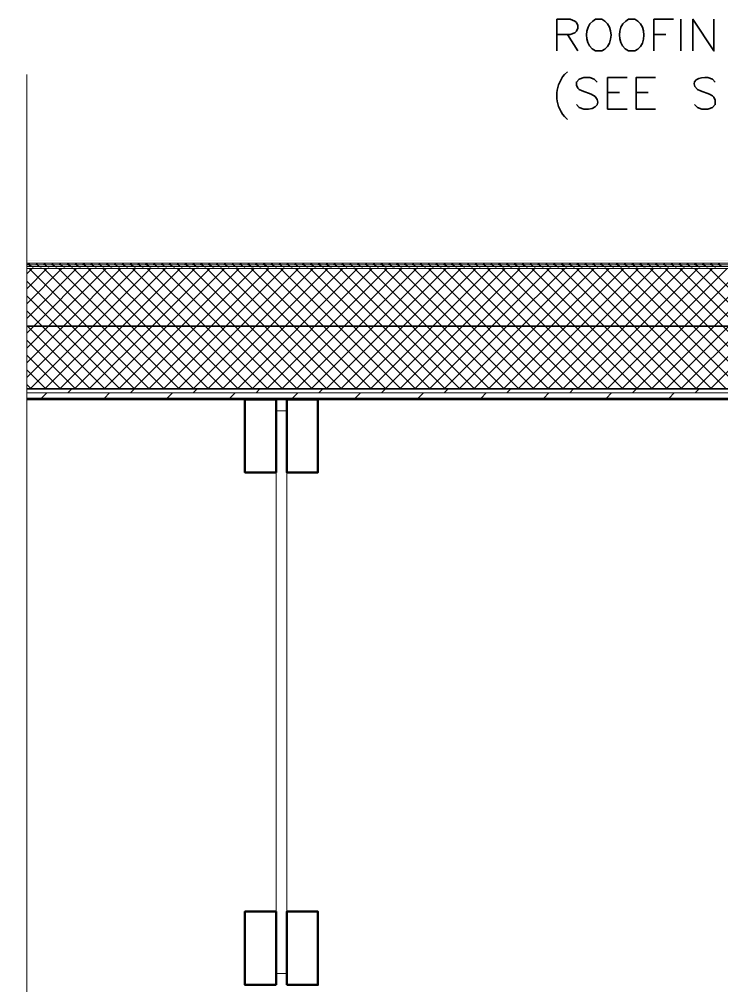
# Model space of a CAD drawing. Header units: inches. Extents: x 5 to 516, y -193 to 129.
# Drawn here: x 100.1 to 102.899, y -178.815 to -174.965 of the extents above; entities that cross this region are included whole.
import ezdxf

# ---------------------------------------------------------------- set-up
doc = ezdxf.new("R2010")
doc.units = ezdxf.units.IN
doc.header["$MEASUREMENT"] = 0
doc.layers.add('PDF8_Geometry', color=7, linetype='Continuous')
doc.layers.add('PDF8_Solid Fills', color=7, linetype='Continuous')

msp = doc.modelspace()

# ---------------------------------------------------------------- hatches: boundary and pattern name
at = {"layer": 'PDF8_Solid Fills', "transparency": 33554559}
msp.add_hatch(color=256, dxfattribs=at).paths.add_polyline_path([(105.7244061, -175.9280046), (105.7244061, -175.9257824), (100.1299611, -175.9257825), (100.1299611, -175.9280046)])

# ---------------------------------------------------------------- linework, layer by layer
at = {"layer": 'PDF8_Geometry', "lineweight": 35}
for points in [[(102.242184, -175.090227), (102.242184, -174.9646714), (102.2955173, -174.9646714), (102.3132951, -174.9713381), (102.3199618, -174.9768936), (102.3255173, -174.9891158), (102.3255173, -175.000227), (102.3199618, -175.0124492), (102.3132951, -175.0180047), (102.2955173, -175.0246714), (102.242184, -175.0246714)], [(102.4332945, -174.9713375), (102.4210723, -174.9646709), (102.3966278, -174.9646709), (102.3855167, -174.9713375), (102.3732945, -174.9824486)], [(102.5644059, -174.9713375), (102.5521837, -174.9646709), (102.5277392, -174.9646709), (102.5166281, -174.9713375), (102.5044059, -174.9824486)], [(102.6288508, -175.090227), (102.6288508, -174.9646714), (102.7066286, -174.9646714)], [(102.7366287, -174.9646709), (102.7366287, -175.0902264)], [(102.7844057, -175.090227), (102.7844057, -174.9646714), (102.867739, -175.090227), (102.867739, -174.9646714)], [(102.2844056, -175.0246707), (102.3255167, -175.0902262)], [(102.6288508, -175.0246707), (102.6766286, -175.0246707)], [(102.3966278, -175.0902264), (102.4210723, -175.0902264), (102.4332945, -175.0835597)], [(102.5277392, -175.0902264), (102.5521837, -175.0902264), (102.5644059, -175.0835597)], [(102.2844056, -175.1735603), (102.2721834, -175.1846714)], [(102.4032953, -175.2146709), (102.3910731, -175.2035598), (102.3732953, -175.1968931), (102.349962, -175.1968931), (102.3310731, -175.2035598), (102.319962, -175.2146709), (102.319962, -175.2268931), (102.3255176, -175.2391153), (102.3310731, -175.2446709), (102.3432953, -175.2502264), (102.3788509, -175.2624487)], [(102.5221837, -175.3224488), (102.4444059, -175.3224488), (102.4444059, -175.1968932), (102.5221837, -175.1968932)], [(102.6355169, -175.3224488), (102.5577392, -175.3224488), (102.5577392, -175.1968932), (102.6355169, -175.1968932)], [(102.8732955, -175.2146709), (102.8621844, -175.2035598), (102.8432955, -175.1968931)], [(102.4444059, -175.2568936), (102.4921837, -175.2568936)], [(102.5577392, -175.2568936), (102.6055169, -175.2568936)], [(102.8021843, -175.2446709), (102.8144066, -175.2502264), (102.8499621, -175.2624487), (102.8621844, -175.2691153), (102.8677399, -175.2746709), (102.8732955, -175.2868931), (102.8732955, -175.3046709), (102.8621844, -175.315782), (102.8432955, -175.3224487), (102.8199621, -175.3224487), (102.8021843, -175.315782), (102.7899621, -175.3046709)], [(102.349962, -175.3224487), (102.3310731, -175.315782), (102.319962, -175.3046709)], [(102.2721834, -175.3524492), (102.2844056, -175.3635603)], [(105.7244061, -176.1868932), (100.1299611, -176.1868932)], [(105.7244061, -176.4791154), (105.7244061, -176.4368932), (100.1299611, -176.4368932)], [(100.1299616, -176.479116), (105.7244066, -176.479116)]]:
    msp.add_lwpolyline(points, dxfattribs=at)
at = {"layer": 'PDF8_Geometry', "lineweight": 15}
for points in [[(100.1299616, -190.4146721), (100.1299616, -182.3724493), (100.2244061, -182.3435605), (100.0399616, -182.3113384), (100.1299616, -182.2780047), (100.1299616, -175.1846712)], [(100.1299616, -175.9580045), (105.7244066, -175.9580045), (105.7244066, -175.9368934), (100.1299616, -175.9368934)], [(100.1299616, -175.9424485), (105.7244066, -175.9424485)], [(100.1299616, -175.9502259), (105.7244066, -175.9502259)], [(100.1299616, -176.3924483), (100.3344061, -176.1868927), (100.563295, -175.9580038)], [(100.1299616, -176.3335595), (100.2755172, -176.1868929), (100.5044061, -175.9580039)], [(100.1299616, -176.2746708), (100.2166283, -176.186893), (100.4455172, -175.9580041)], [(100.1299616, -176.215782), (100.1577394, -176.1868931), (100.3866283, -175.9580042)], [(100.1299616, -176.1568933), (100.3277394, -175.9580044)], [(100.1299616, -176.0980045), (100.2688505, -175.9580045)], [(100.1299616, -176.0380047), (100.2099616, -175.9580047)], [(100.1299616, -175.9791159), (100.1510728, -175.9580048)], [(100.1421834, -175.9468939), (100.1344056, -175.9391161)], [(100.1444055, -175.9468939), (100.1366277, -175.9391161)], [(100.1466276, -175.9468939), (100.1388499, -175.9391161)], [(100.6177388, -176.4368932), (100.1388499, -175.9580042)], [(100.1432944, -176.4368932), (100.6221834, -175.9580042)], [(100.1544062, -175.9580045), (100.1510729, -175.9546712)], [(100.1566284, -175.9580045), (100.1521839, -175.9546712)], [(100.1577394, -175.9580045), (100.1544061, -175.9546712)], [(100.1744054, -175.9468939), (100.1666276, -175.9391161)], [(100.1755165, -175.9468939), (100.1677387, -175.9391161)], [(100.1777386, -175.9468939), (100.1699608, -175.9391161)], [(100.1855172, -175.9580045), (100.1821839, -175.9546712)], [(100.1877393, -175.9580045), (100.1832949, -175.9546712)], [(100.1888504, -175.9580045), (100.1855171, -175.9546712)], [(100.2055164, -175.9468939), (100.1977386, -175.9391161)], [(100.6766287, -176.4368932), (100.1977398, -175.9580042)], [(100.2066286, -175.9468939), (100.1988508, -175.9391161)], [(100.2088507, -175.9468939), (100.2010729, -175.9391161)], [(100.2021832, -176.4368932), (100.4521832, -176.1868932), (100.6821832, -175.9580042)], [(100.2166282, -175.9580045), (100.2132948, -175.9546712)], [(100.2188503, -175.9580045), (100.215517, -175.9546712)], [(100.2210724, -175.9580045), (100.216628, -175.9546712)], [(100.2366285, -175.9468939), (100.2288507, -175.9391161)], [(100.2388506, -175.9468939), (100.2310728, -175.9391161)], [(100.2399617, -175.9468939), (100.2321839, -175.9391161)], [(100.2477392, -175.9580045), (100.2444058, -175.9546712)], [(100.2499613, -175.9580045), (100.246628, -175.9546712)], [(100.2521834, -175.9580045), (100.247739, -175.9546712)], [(100.7366285, -176.4368932), (100.4855174, -176.1868932), (100.2566285, -175.9580042)], [(100.2677395, -175.9468939), (100.2599617, -175.9391161)], [(100.2610719, -176.4368932), (100.511072, -176.1868932), (100.741072, -175.9580042)], [(100.2699616, -175.9468939), (100.2621838, -175.9391161)], [(100.2721837, -175.9468939), (100.2632948, -175.9391161)], [(100.2788501, -175.9580045), (100.2755168, -175.9546712)], [(100.2810723, -175.9580045), (100.2777389, -175.9546712)], [(100.2832944, -175.9580045), (100.2799611, -175.9546712)], [(100.2988505, -175.9468939), (100.2910727, -175.9391161)], [(100.3010726, -175.9468939), (100.2932948, -175.9391161)], [(100.3032947, -175.9468939), (100.2955169, -175.9391161)], [(100.3099611, -175.9580045), (100.3066278, -175.9546712)], [(100.3121832, -175.9580045), (100.3088499, -175.9546712)], [(100.3144054, -175.9580045), (100.311072, -175.9546712)], [(100.7955173, -176.4368932), (100.5455173, -176.1868932), (100.3155173, -175.9580042)], [(100.3199618, -176.4368932), (100.5699619, -176.1868932), (100.7999619, -175.9580042)], [(100.3299614, -175.9468939), (100.3221837, -175.9391161)], [(100.3321836, -175.9468939), (100.3244058, -175.9391161)], [(100.3344057, -175.9468939), (100.3266279, -175.9391161)], [(100.3421832, -175.9580045), (100.3377387, -175.9546712)], [(100.3432954, -175.9580045), (100.339962, -175.9546712)], [(100.3455175, -175.9580045), (100.3421842, -175.9546712)], [(100.3610724, -175.9468939), (100.3532946, -175.9391161)], [(100.3632945, -175.9468939), (100.3555168, -175.9391161)], [(100.3655167, -175.9468939), (100.3577389, -175.9391161)], [(100.3732953, -175.9580045), (100.3688508, -175.9546712)], [(100.3744052, -175.9580045), (100.3710719, -175.9546712)], [(100.3766285, -175.9580045), (100.3732951, -175.9546712)], [(100.8544061, -176.4368932), (100.604406, -176.1868932), (100.374406, -175.9580042)], [(100.3788506, -176.4368932), (100.6288506, -176.1868932), (100.8588506, -175.9580042)], [(100.3932945, -175.9468939), (100.3844056, -175.9391161)], [(100.3944055, -175.9468939), (100.3866277, -175.9391161)], [(100.3966276, -175.9468939), (100.3888499, -175.9391161)], [(100.4044062, -175.9580045), (100.4010729, -175.9546712)], [(100.4066284, -175.9580045), (100.4021839, -175.9546712)], [(100.4077394, -175.9580045), (100.4044061, -175.9546712)], [(100.4244054, -175.9468939), (100.4166277, -175.9391161)], [(100.4255165, -175.9468939), (100.4177387, -175.9391161)], [(100.4277386, -175.9468939), (100.4199608, -175.9391161)], [(100.4355172, -175.9580045), (100.4321839, -175.9546712)], [(100.9132948, -176.4368932), (100.6632948, -176.1868932), (100.4332948, -175.9580042)], [(100.4377394, -175.9580045), (100.4332949, -175.9546712)], [(100.4388504, -175.9580045), (100.4355171, -175.9546712)], [(100.4377394, -176.4368932), (100.6877394, -176.1868932), (100.9177394, -175.9580042)], [(100.4555164, -175.9468939), (100.4477386, -175.9391161)], [(100.4577385, -175.9468939), (100.4488497, -175.9391161)], [(100.4588507, -175.9468939), (100.451073, -175.9391161)], [(100.4666282, -175.9580045), (100.4632949, -175.9546712)], [(100.4688503, -175.9580045), (100.465517, -175.9546712)], [(100.4710725, -175.9580045), (100.466628, -175.9546712)], [(100.4866285, -175.9468939), (100.4788507, -175.9391161)], [(100.4888506, -175.9468939), (100.4810729, -175.9391161)], [(100.4899617, -175.9468939), (100.4821839, -175.9391161)], [(100.9721836, -176.4368932), (100.7221835, -176.1868932), (100.4921835, -175.9580042)], [(100.4977392, -175.9580045), (100.4944058, -175.9546712)], [(100.4999613, -175.9580045), (100.496628, -175.9546712)], [(100.4966281, -176.4368932), (100.7466281, -176.1868932), (100.9766281, -175.9580042)], [(100.5021834, -175.9580045), (100.497739, -175.9546712)], [(100.5177395, -175.9468939), (100.5099617, -175.9391161)], [(100.5199616, -175.9468939), (100.5121838, -175.9391161)], [(100.5221838, -175.9468939), (100.5132949, -175.9391161)], [(100.5288502, -175.9580045), (100.5255168, -175.9546712)], [(100.5310723, -175.9580045), (100.527739, -175.9546712)], [(100.5332944, -175.9580045), (100.5299611, -175.9546712)], [(100.5488505, -175.9468939), (100.5410727, -175.9391161)], [(100.5510726, -175.9468939), (100.5432948, -175.9391161)], [(100.5532947, -175.9468939), (100.545517, -175.9391161)], [(101.0310723, -176.4368932), (100.7810723, -176.1868932), (100.5510723, -175.9580042)], [(100.5599611, -175.9580045), (100.5566278, -175.9546712)], [(100.5566279, -176.4368932), (101.0355169, -175.9580042)], [(100.5621833, -175.9580045), (100.5588499, -175.9546712)], [(100.5644054, -175.9580045), (100.5610721, -175.9546712)], [(100.5799615, -175.9468939), (100.5721837, -175.9391161)], [(100.5821836, -175.9468939), (100.5744058, -175.9391161)], [(100.5844057, -175.9468939), (100.5766279, -175.9391161)], [(100.5921832, -175.9580045), (100.5877387, -175.9546712)], [(100.5932954, -175.9580045), (100.589962, -175.9546712)], [(100.5955175, -175.9580045), (100.5921842, -175.9546712)], [(100.6110724, -175.9468939), (100.6032946, -175.9391161)], [(100.6132946, -175.9468939), (100.6055168, -175.9391161)], [(100.6155167, -175.9468939), (100.6077389, -175.9391161)], [(101.0899611, -176.4368932), (100.8399611, -176.1868932), (100.609961, -175.9580042)], [(100.6155167, -176.4368932), (101.0944056, -175.9580042)], [(100.6232953, -175.9580045), (100.6188508, -175.9546712)], [(100.6244052, -175.9580045), (100.6210719, -175.9546712)], [(100.6266285, -175.9580045), (100.6232951, -175.9546712)], [(100.6432945, -175.9468939), (100.6344056, -175.9391161)], [(100.6444055, -175.9468939), (100.6366278, -175.9391161)], [(100.6466277, -175.9468939), (100.6388499, -175.9391161)], [(100.6544063, -175.9580045), (100.6510729, -175.9546712)], [(100.6566284, -175.9580045), (100.6521839, -175.9546712)], [(100.6577395, -175.9580045), (100.6544061, -175.9546712)], [(100.6744054, -175.9468939), (100.6666277, -175.9391161)], [(100.6755165, -175.9468939), (100.6677387, -175.9391161)], [(100.6777386, -175.9468939), (100.6699609, -175.9391161)], [(101.148851, -176.4368932), (100.669962, -175.9580042)], [(100.6744054, -176.4368932), (101.1532944, -175.9580042)], [(100.6855172, -175.9580045), (100.6821839, -175.9546712)], [(100.6877394, -175.9580045), (100.6832949, -175.9546712)], [(100.6899615, -175.9580045), (100.6855171, -175.9546712)], [(100.7055164, -175.9468939), (100.6977386, -175.9391161)], [(100.7077386, -175.9468939), (100.6988497, -175.9391161)], [(100.7088508, -175.9468939), (100.701073, -175.9391161)], [(100.7166282, -175.9580045), (100.7132949, -175.9546712)], [(100.7188504, -175.9580045), (100.715517, -175.9546712)], [(100.7210725, -175.9580045), (100.716628, -175.9546712)], [(101.2077386, -176.4368932), (100.7288497, -175.9580042)], [(100.7366285, -175.9468939), (100.7288508, -175.9391161)], [(100.7388507, -175.9468939), (100.7310729, -175.9391161)], [(100.7399617, -175.9468939), (100.732184, -175.9391161)], [(100.7332942, -176.4368932), (101.2121832, -175.9580042)], [(100.7477392, -175.9580045), (100.7444059, -175.9546712)], [(100.7499613, -175.9580045), (100.746628, -175.9546712)], [(100.7521835, -175.9580045), (100.747739, -175.9546712)], [(100.7677395, -175.9468939), (100.7599617, -175.9391161)], [(100.7699616, -175.9468939), (100.7621839, -175.9391161)], [(100.7721838, -175.9468939), (100.764406, -175.9391161)], [(100.7788502, -175.9580045), (100.7755168, -175.9546712)], [(100.7810723, -175.9580045), (100.777739, -175.9546712)], [(100.7832944, -175.9580045), (100.7799611, -175.9546712)], [(101.2666285, -176.4368932), (100.7877395, -175.9580042)], [(100.7988505, -175.9468939), (100.7910727, -175.9391161)], [(100.7921841, -176.4368932), (101.271073, -175.9580042)], [(100.8010726, -175.9468939), (100.7932948, -175.9391161)], [(100.8032948, -175.9468939), (100.795517, -175.9391161)], [(100.8099612, -175.9580045), (100.8066278, -175.9546712)], [(100.8121833, -175.9580045), (100.80885, -175.9546712)], [(100.8144054, -175.9580045), (100.8110721, -175.9546712)], [(100.8299615, -175.9468939), (100.8221837, -175.9391161)], [(100.8321836, -175.9468939), (100.8244058, -175.9391161)], [(100.8344057, -175.9468939), (100.826628, -175.9391161)], [(100.8421832, -175.9580045), (100.8377388, -175.9546712)], [(100.8432954, -175.9580045), (100.8399621, -175.9546712)], [(100.8455175, -175.9580045), (100.8421842, -175.9546712)], [(101.3255172, -176.4368932), (100.8466283, -175.9580042)], [(100.8510729, -176.4368932), (101.3299618, -175.9580042)], [(100.8610724, -175.9468939), (100.8532947, -175.9391161)], [(100.8632946, -175.9468939), (100.8555168, -175.9391161)], [(100.8655167, -175.9468939), (100.8577389, -175.9391161)], [(100.8732953, -175.9580045), (100.8688509, -175.9546712)], [(100.8755174, -175.9580045), (100.871073, -175.9546712)], [(100.8766285, -175.9580045), (100.8732952, -175.9546712)], [(100.8932945, -175.9468939), (100.8855167, -175.9391161)], [(100.8944056, -175.9468939), (100.8866278, -175.9391161)], [(100.8966277, -175.9468939), (100.8888499, -175.9391161)], [(100.9044063, -175.9580045), (100.9010729, -175.9546712)], [(100.9066284, -175.9580045), (100.902184, -175.9546712)], [(100.9077395, -175.9580045), (100.9044061, -175.9546712)], [(101.384406, -176.4368932), (100.9055171, -175.9580042)], [(100.9099616, -176.4368932), (101.3888506, -175.9580042)], [(100.9244055, -175.9468939), (100.9166277, -175.9391161)], [(100.9255165, -175.9468939), (100.9177388, -175.9391161)], [(100.9277387, -175.9468939), (100.9199609, -175.9391161)], [(100.9355173, -175.9580045), (100.9321839, -175.9546712)], [(100.9377394, -175.9580045), (100.9332949, -175.9546712)], [(100.9399615, -175.9580045), (100.9355171, -175.9546712)], [(100.9555164, -175.9468939), (100.9477387, -175.9391161)], [(100.9577386, -175.9468939), (100.9499608, -175.9391161)], [(100.9588508, -175.9468939), (100.951073, -175.9391161)], [(100.9666282, -175.9580045), (100.9632949, -175.9546712)], [(101.4432948, -176.4368932), (100.9644058, -175.9580042)], [(100.9688504, -175.9580045), (100.965517, -175.9546712)], [(100.9710725, -175.9580045), (100.9666281, -175.9546712)], [(100.9688504, -176.4368932), (101.4477393, -175.9580042)], [(100.9866286, -175.9468939), (100.9788508, -175.9391161)], [(100.9888507, -175.9468939), (100.9810729, -175.9391161)], [(100.9899618, -175.9468939), (100.982184, -175.9391161)], [(100.9977392, -175.9580045), (100.9944059, -175.9546712)], [(100.9999613, -175.9580045), (100.996628, -175.9546712)], [(101.0021835, -175.9580045), (100.997739, -175.9546712)], [(101.0177395, -175.9468939), (101.0099618, -175.9391161)], [(101.0199617, -175.9468939), (101.0121839, -175.9391161)], [(101.0221838, -175.9468939), (101.014406, -175.9391161)], [(101.5021835, -176.4368932), (101.0232946, -175.9580042)], [(101.0288502, -175.9580045), (101.0255169, -175.9546712)], [(101.0310723, -175.9580045), (101.027739, -175.9546712)], [(101.0277391, -176.4368932), (101.5066281, -175.9580042)], [(101.0332945, -175.9580045), (101.0299611, -175.9546712)], [(101.0488505, -175.9468939), (101.0410727, -175.9391161)], [(101.0510726, -175.9468939), (101.0432949, -175.9391161)], [(101.0532948, -175.9468939), (101.045517, -175.9391161)], [(101.0610722, -175.9580045), (101.0566278, -175.9546712)], [(101.0621833, -175.9580045), (101.05885, -175.9546712)], [(101.0644054, -175.9580045), (101.0610721, -175.9546712)], [(101.0799615, -175.9468939), (101.0721837, -175.9391161)], [(101.0821836, -175.9468939), (101.0744058, -175.9391161)], [(101.0844058, -175.9468939), (101.076628, -175.9391161)], [(101.5610723, -176.4368932), (101.0821833, -175.9580042)], [(101.0866279, -176.4368932), (101.5655168, -175.9580042)], [(101.0921832, -175.9580045), (101.0877388, -175.9546712)], [(101.0932954, -175.9580045), (101.0899621, -175.9546712)], [(101.0955175, -175.9580045), (101.0921842, -175.9546712)], [(101.1110725, -175.9468939), (101.1032947, -175.9391161)], [(101.1132946, -175.9468939), (101.1055168, -175.9391161)], [(101.1155167, -175.9468939), (101.107739, -175.9391161)], [(101.1232953, -175.9580045), (101.1188509, -175.9546712)], [(101.1255175, -175.9580045), (101.121073, -175.9546712)], [(101.1266285, -175.9580045), (101.1232952, -175.9546712)], [(101.1432945, -175.9468939), (101.1355167, -175.9391161)], [(101.1444056, -175.9468939), (101.1366278, -175.9391161)], [(101.1466277, -175.9468939), (101.1388499, -175.9391161)], [(101.619961, -176.4368932), (101.1410721, -175.9580042)], [(101.1455166, -176.4368932), (101.6244056, -175.9580042)], [(101.1544063, -175.9580045), (101.151073, -175.9546712)], [(101.1566284, -175.9580045), (101.152184, -175.9546712)], [(101.1577395, -175.9580045), (101.1544062, -175.9546712)], [(101.1744055, -175.9468939), (101.1666277, -175.9391161)], [(101.1755166, -175.9468939), (101.1677388, -175.9391161)], [(101.1777387, -175.9468939), (101.1699609, -175.9391161)], [(101.1855173, -175.9580045), (101.1821839, -175.9546712)], [(101.1877394, -175.9580045), (101.183295, -175.9546712)], [(101.1899615, -175.9580045), (101.1855171, -175.9546712)], [(101.2055165, -175.9468939), (101.1977387, -175.9391161)], [(101.2077386, -175.9468939), (101.1999608, -175.9391161)], [(101.6788509, -176.4368932), (101.199962, -175.9580042)], [(101.2088508, -175.9468939), (101.201073, -175.9391161)], [(101.2044065, -176.4368932), (101.6832955, -175.9580042)], [(101.2166283, -175.9580045), (101.2132949, -175.9546712)], [(101.2188504, -175.9580045), (101.2155171, -175.9546712)], [(101.2210725, -175.9580045), (101.2166281, -175.9546712)], [(101.2366286, -175.9468939), (101.2288508, -175.9391161)], [(101.2388507, -175.9468939), (101.2310729, -175.9391161)], [(101.2399618, -175.9468939), (101.232184, -175.9391161)], [(101.2477392, -175.9580045), (101.2444059, -175.9546712)], [(101.2499614, -175.9580045), (101.246628, -175.9546712)], [(101.2521835, -175.9580045), (101.2477391, -175.9546712)], [(101.7377397, -176.4368932), (101.2588507, -175.9580042)], [(101.2677396, -175.9468939), (101.2599618, -175.9391161)], [(101.2699617, -175.9468939), (101.2621839, -175.9391161)], [(101.2632942, -176.4368932), (101.7421831, -175.9580042)], [(101.2721838, -175.9468939), (101.264406, -175.9391161)], [(101.2788502, -175.9580045), (101.2755169, -175.9546712)], [(101.2810723, -175.9580045), (101.277739, -175.9546712)], [(101.2832945, -175.9580045), (101.2799611, -175.9546712)], [(101.2988505, -175.9468939), (101.2910728, -175.9391161)], [(101.3010727, -175.9468939), (101.2932949, -175.9391161)], [(101.3032948, -175.9468939), (101.295517, -175.9391161)], [(101.3110723, -175.9580045), (101.3066278, -175.9546712)], [(101.3121833, -175.9580045), (101.30885, -175.9546712)], [(101.3144055, -175.9580045), (101.3110721, -175.9546712)], [(101.7966284, -176.4368932), (101.3177395, -175.9580042)], [(101.3299615, -175.9468939), (101.3221837, -175.9391161)], [(101.322184, -176.4368932), (101.801073, -175.9580042)], [(101.3321836, -175.9468939), (101.3244059, -175.9391161)], [(101.3344058, -175.9468939), (101.326628, -175.9391161)], [(101.3421832, -175.9580045), (101.3377388, -175.9546712)], [(101.3432954, -175.9580045), (101.3399621, -175.9546712)], [(101.3455176, -175.9580045), (101.3421842, -175.9546712)], [(101.3610725, -175.9468939), (101.3532947, -175.9391161)], [(101.3632946, -175.9468939), (101.3555168, -175.9391161)], [(101.3655168, -175.9468939), (101.357739, -175.9391161)], [(101.3732953, -175.9580045), (101.3688509, -175.9546712)], [(101.3755175, -175.9580045), (101.371073, -175.9546712)], [(101.3766285, -175.9580045), (101.3732952, -175.9546712)], [(101.8555172, -176.4368932), (101.3766283, -175.9580042)], [(101.3810728, -176.4368932), (101.8599618, -175.9580042)], [(101.3932945, -175.9468939), (101.3855168, -175.9391161)], [(101.3944056, -175.9468939), (101.3866278, -175.9391161)], [(101.3966277, -175.9468939), (101.38885, -175.9391161)], [(101.4044063, -175.9580045), (101.401073, -175.9546712)], [(101.4066285, -175.9580045), (101.402184, -175.9546712)], [(101.4077395, -175.9580045), (101.4044062, -175.9546712)], [(101.4244055, -175.9468939), (101.4166277, -175.9391161)], [(101.4255166, -175.9468939), (101.4177388, -175.9391161)], [(101.4277387, -175.9468939), (101.4199609, -175.9391161)], [(101.4355173, -175.9580045), (101.432184, -175.9546712)], [(101.4377394, -175.9580045), (101.433295, -175.9546712)], [(101.914406, -176.4368932), (101.435517, -175.9580042)], [(101.4399616, -175.9580045), (101.4355171, -175.9546712)], [(101.4399616, -176.4368932), (101.9188505, -175.9580042)], [(101.4555165, -175.9468939), (101.4477387, -175.9391161)], [(101.4577386, -175.9468939), (101.4499608, -175.9391161)], [(101.4588508, -175.9468939), (101.451073, -175.9391161)], [(101.4666283, -175.9580045), (101.4632949, -175.9546712)], [(101.4688504, -175.9580045), (101.4655171, -175.9546712)], [(101.4710725, -175.9580045), (101.4666281, -175.9546712)], [(101.4866286, -175.9468939), (101.4788508, -175.9391161)], [(101.4888507, -175.9468939), (101.4810729, -175.9391161)], [(101.4899618, -175.9468939), (101.482184, -175.9391161)], [(101.9732947, -176.4368932), (101.4944058, -175.9580042)], [(101.4977393, -175.9580045), (101.4944059, -175.9546712)], [(101.4999614, -175.9580045), (101.4966281, -175.9546712)], [(101.5021835, -175.9580045), (101.4977391, -175.9546712)], [(101.4988503, -176.4368932), (101.9777393, -175.9580042)], [(101.5177396, -175.9468939), (101.5099618, -175.9391161)], [(101.5199617, -175.9468939), (101.5121839, -175.9391161)], [(101.5221838, -175.9468939), (101.5144061, -175.9391161)], [(101.5288502, -175.9580045), (101.5255169, -175.9546712)], [(101.5310724, -175.9580045), (101.527739, -175.9546712)], [(101.5332945, -175.9580045), (101.5299612, -175.9546712)], [(101.5488506, -175.9468939), (101.5410728, -175.9391161)], [(101.5510727, -175.9468939), (101.5432949, -175.9391161)], [(101.5532948, -175.9468939), (101.545517, -175.9391161)], [(102.0321835, -176.4368932), (101.5532945, -175.9580042)], [(101.5610723, -175.9580045), (101.5566278, -175.9546712)], [(101.5577391, -176.4368932), (102.036628, -175.9580042)], [(101.5621833, -175.9580045), (101.55885, -175.9546712)], [(101.5644055, -175.9580045), (101.5610721, -175.9546712)], [(101.5799615, -175.9468939), (101.5721838, -175.9391161)], [(101.5821837, -175.9468939), (101.5744059, -175.9391161)], [(101.5844058, -175.9468939), (101.576628, -175.9391161)], [(101.5921833, -175.9580045), (101.5877388, -175.9546712)], [(101.5932955, -175.9580045), (101.5899621, -175.9546712)], [(101.5955176, -175.9580045), (101.5921843, -175.9546712)], [(101.6110725, -175.9468939), (101.6032947, -175.9391161)], [(101.6132946, -175.9468939), (101.6055169, -175.9391161)], [(101.6155168, -175.9468939), (101.607739, -175.9391161)], [(102.0910722, -176.4368932), (101.6121833, -175.9580042)], [(101.6166278, -176.4368932), (102.0955168, -175.9580042)], [(101.6232954, -175.9580045), (101.6188509, -175.9546712)], [(101.6255175, -175.9580045), (101.6210731, -175.9546712)], [(101.6266286, -175.9580045), (101.6232952, -175.9546712)], [(101.6432946, -175.9468939), (101.6355168, -175.9391161)], [(101.6444056, -175.9468939), (101.6366278, -175.9391161)], [(101.6466277, -175.9468939), (101.63885, -175.9391161)], [(101.6544063, -175.9580045), (101.651073, -175.9546712)], [(101.6566285, -175.9580045), (101.652184, -175.9546712)], [(101.6577395, -175.9580045), (101.6544062, -175.9546712)], [(101.6744055, -175.9468939), (101.6666278, -175.9391161)], [(101.6755166, -175.9468939), (101.6677388, -175.9391161)], [(101.6777387, -175.9468939), (101.6699609, -175.9391161)], [(102.149961, -176.4368932), (101.671072, -175.9580042)], [(101.6755166, -176.4368932), (102.1544055, -175.9580042)], [(101.6855173, -175.9580045), (101.682184, -175.9546712)], [(101.6877395, -175.9580045), (101.6844061, -175.9546712)], [(101.6899616, -175.9580045), (101.6855171, -175.9546712)], [(101.7055165, -175.9468939), (101.6977387, -175.9391161)], [(101.7077386, -175.9468939), (101.6999609, -175.9391161)], [(101.7088508, -175.9468939), (101.7010731, -175.9391161)], [(101.7166283, -175.9580045), (101.713295, -175.9546712)], [(101.7188504, -175.9580045), (101.7155171, -175.9546712)], [(101.7210726, -175.9580045), (101.7166281, -175.9546712)], [(101.7366286, -175.9468939), (101.7288508, -175.9391161)], [(102.2088509, -176.4368932), (101.7299619, -175.9580042)], [(101.7388507, -175.9468939), (101.731073, -175.9391161)], [(101.7399618, -175.9468939), (101.732184, -175.9391161)], [(101.7344065, -176.4368932), (102.2132954, -175.9580042)], [(101.7477393, -175.9580045), (101.7444059, -175.9546712)], [(101.7499614, -175.9580045), (101.7466281, -175.9546712)], [(101.7521835, -175.9580045), (101.7488502, -175.9546712)], [(101.7677396, -175.9468939), (101.7599618, -175.9391161)], [(101.7699617, -175.9468939), (101.7621839, -175.9391161)], [(101.7721839, -175.9468939), (101.7644061, -175.9391161)], [(101.7788503, -175.9580045), (101.7755169, -175.9546712)], [(101.7810724, -175.9580045), (101.7777391, -175.9546712)], [(101.7832945, -175.9580045), (101.7799612, -175.9546712)], [(102.2677396, -176.4368932), (101.7888507, -175.9580042)], [(101.7988506, -175.9468939), (101.7910728, -175.9391161)], [(101.8010727, -175.9468939), (101.7932949, -175.9391161)], [(101.7932952, -176.4368932), (102.0432953, -176.1868932), (102.2732953, -175.9580042)], [(101.8032948, -175.9468939), (101.7955171, -175.9391161)], [(101.8110723, -175.9580045), (101.8066279, -175.9546712)], [(101.8121834, -175.9580045), (101.80885, -175.9546712)], [(101.8144055, -175.9580045), (101.8110722, -175.9546712)], [(101.8299616, -175.9468939), (101.8221838, -175.9391161)], [(101.8321837, -175.9468939), (101.8244059, -175.9391161)], [(101.8344058, -175.9468939), (101.826628, -175.9391161)], [(101.8421833, -175.9580045), (101.8377388, -175.9546712)], [(101.8432955, -175.9580045), (101.8399621, -175.9546712)], [(101.8455176, -175.9580045), (101.8421843, -175.9546712)], [(102.3277395, -176.4368932), (102.0777394, -176.1868932), (101.8477394, -175.9580042)], [(101.852184, -176.4368932), (102.102184, -176.1868932), (102.332184, -175.9580042)], [(101.8610725, -175.9468939), (101.8532947, -175.9391161)], [(101.8632947, -175.9468939), (101.8555169, -175.9391161)], [(101.8655168, -175.9468939), (101.857739, -175.9391161)], [(101.8732954, -175.9580045), (101.8699621, -175.9546712)], [(101.8755175, -175.9580045), (101.8710731, -175.9546712)], [(101.8766286, -175.9580045), (101.8732952, -175.9546712)], [(101.8932946, -175.9468939), (101.8855168, -175.9391161)], [(101.8944056, -175.9468939), (101.8866279, -175.9391161)], [(101.8966278, -175.9468939), (101.88885, -175.9391161)], [(101.9044064, -175.9580045), (101.901073, -175.9546712)], [(101.9066285, -175.9580045), (101.902184, -175.9546712)], [(101.9077396, -175.9580045), (101.9044062, -175.9546712)], [(102.3866282, -176.4368932), (102.1366282, -176.1868932), (101.9066282, -175.9580042)], [(101.9110728, -176.4368932), (102.1610728, -176.1868932), (102.3910728, -175.9580042)], [(101.9244055, -175.9468939), (101.9166278, -175.9391161)], [(101.9255166, -175.9468939), (101.9177388, -175.9391161)], [(101.9277387, -175.9468939), (101.919961, -175.9391161)], [(101.9355173, -175.9580045), (101.932184, -175.9546712)], [(101.9377395, -175.9580045), (101.9344061, -175.9546712)], [(101.9399616, -175.9580045), (101.9355172, -175.9546712)], [(101.9555165, -175.9468939), (101.9477387, -175.9391161)], [(101.9577387, -175.9468939), (101.9499609, -175.9391161)], [(101.9588509, -175.9468939), (101.9510731, -175.9391161)], [(101.9666283, -175.9580045), (101.963295, -175.9546712)], [(102.445517, -176.4368932), (102.195517, -176.1868932), (101.9655169, -175.9580042)], [(101.9688505, -175.9580045), (101.9655171, -175.9546712)], [(101.9710726, -175.9580045), (101.9666281, -175.9546712)], [(101.9699615, -176.4368932), (102.2199615, -176.1868932), (102.4499616, -175.9580042)], [(101.9866286, -175.9468939), (101.9788509, -175.9391161)], [(101.9888508, -175.9468939), (101.981073, -175.9391161)], [(101.9910729, -175.9468939), (101.982184, -175.9391161)], [(101.9977393, -175.9580045), (101.994406, -175.9546712)], [(101.9999614, -175.9580045), (101.9966281, -175.9546712)], [(102.0021836, -175.9580045), (101.9988502, -175.9546712)], [(102.0177396, -175.9468939), (102.0099618, -175.9391161)], [(102.0199617, -175.9468939), (102.012184, -175.9391161)], [(102.0221839, -175.9468939), (102.0144061, -175.9391161)], [(102.5044057, -176.4368932), (102.2544057, -176.1868932), (102.0244057, -175.9580042)], [(102.0288503, -175.9580045), (102.0255169, -175.9546712)], [(102.0310724, -175.9580045), (102.0277391, -175.9546712)], [(102.0288503, -176.4368932), (102.2788503, -176.1868932), (102.5088503, -175.9580042)], [(102.0332945, -175.9580045), (102.0299612, -175.9546712)], [(102.0488506, -175.9468939), (102.0410728, -175.9391161)], [(102.0510727, -175.9468939), (102.0432949, -175.9391161)], [(102.0532949, -175.9468939), (102.0455171, -175.9391161)], [(102.0610723, -175.9580045), (102.0566279, -175.9546712)], [(102.0621834, -175.9580045), (102.0588501, -175.9546712)], [(102.0644055, -175.9580045), (102.0610722, -175.9546712)], [(102.0799616, -175.9468939), (102.0721838, -175.9391161)], [(102.0821837, -175.9468939), (102.0744059, -175.9391161)], [(102.0844058, -175.9468939), (102.0766281, -175.9391161)], [(102.5632945, -176.4368932), (102.3132945, -176.1868932), (102.0832945, -175.9580042)], [(102.0921833, -175.9580045), (102.0877389, -175.9546712)], [(102.087739, -176.4368932), (102.3377391, -176.1868932), (102.5677391, -175.9580042)], [(102.0932955, -175.9580045), (102.0899622, -175.9546712)], [(102.0955176, -175.9580045), (102.0921843, -175.9546712)], [(102.1110725, -175.9468939), (102.1032948, -175.9391161)], [(102.1132947, -175.9468939), (102.1055169, -175.9391161)], [(102.1155168, -175.9468939), (102.107739, -175.9391161)], [(102.1232954, -175.9580045), (102.1199621, -175.9546712)], [(102.1255175, -175.9580045), (102.1210731, -175.9546712)], [(102.1266286, -175.9580045), (102.1232953, -175.9546712)], [(102.1432946, -175.9468939), (102.1355168, -175.9391161)], [(102.1444057, -175.9468939), (102.1366279, -175.9391161)], [(102.1466278, -175.9468939), (102.13885, -175.9391161)], [(102.6221832, -176.4368932), (102.3721832, -176.1868932), (102.1421832, -175.9580042)], [(102.1466278, -176.4368932), (102.3977389, -176.1868932), (102.6266278, -175.9580042)], [(102.1544064, -175.9580045), (102.151073, -175.9546712)], [(102.1566285, -175.9580045), (102.1521841, -175.9546712)], [(102.1577396, -175.9580045), (102.1544062, -175.9546712)], [(102.1744056, -175.9468939), (102.1666278, -175.9391161)], [(102.1766288, -175.9468939), (102.1677399, -175.9391161)], [(102.1777388, -175.9468939), (102.169961, -175.9391161)], [(102.1855174, -175.9580045), (102.182184, -175.9546712)], [(102.1877395, -175.9580045), (102.1844062, -175.9546712)], [(102.1899616, -175.9580045), (102.1855172, -175.9546712)], [(102.2055165, -175.9468939), (102.1977388, -175.9391161)], [(102.2077387, -175.9468939), (102.1999609, -175.9391161)], [(102.2088509, -175.9468939), (102.2010731, -175.9391161)], [(102.6810731, -176.4368932), (102.4310731, -176.1868932), (102.2010731, -175.9580042)], [(102.2066287, -176.4368932), (102.6855177, -175.9580042)], [(102.2166283, -175.9580045), (102.213295, -175.9546712)], [(102.2188505, -175.9580045), (102.2155171, -175.9546712)], [(102.2210726, -175.9580045), (102.2166282, -175.9546712)], [(102.2366287, -175.9468939), (102.2288509, -175.9391161)], [(102.2388508, -175.9468939), (102.231073, -175.9391161)], [(102.2410729, -175.9468939), (102.232184, -175.9391161)], [(102.2477393, -175.9580045), (102.244406, -175.9546712)], [(102.2499614, -175.9580045), (102.2466281, -175.9546712)], [(102.2521836, -175.9580045), (102.2488502, -175.9546712)], [(102.2677396, -175.9468939), (102.2599619, -175.9391161)], [(102.7399619, -176.4368932), (102.2610729, -175.9580042)], [(102.2699618, -175.9468939), (102.262184, -175.9391161)], [(102.2721839, -175.9468939), (102.2644061, -175.9391161)], [(102.2655175, -176.4368932), (102.7444064, -175.9580042)], [(102.2788503, -175.9580045), (102.275517, -175.9546712)], [(102.2810724, -175.9580045), (102.2777391, -175.9546712)], [(102.2832946, -175.9580045), (102.2799612, -175.9546712)], [(102.2988506, -175.9468939), (102.2910728, -175.9391161)], [(102.3010727, -175.9468939), (102.293295, -175.9391161)], [(102.3032949, -175.9468939), (102.2955171, -175.9391161)], [(102.3110723, -175.9580045), (102.3066279, -175.9546712)], [(102.3121834, -175.9580045), (102.3088501, -175.9546712)], [(102.3144055, -175.9580045), (102.3110722, -175.9546712)], [(102.7988507, -176.4368932), (102.3199617, -175.9580042)], [(102.3299616, -175.9468939), (102.3221838, -175.9391161)], [(102.3321837, -175.9468939), (102.3244059, -175.9391161)], [(102.3244063, -176.4368932), (102.8032952, -175.9580042)], [(102.3344059, -175.9468939), (102.3266281, -175.9391161)], [(102.3421833, -175.9580045), (102.3377389, -175.9546712)], [(102.3432955, -175.9580045), (102.3399622, -175.9546712)], [(102.3455176, -175.9580045), (102.3421843, -175.9546712)], [(102.3621836, -175.9468939), (102.3532947, -175.9391161)], [(102.3632947, -175.9468939), (102.3555169, -175.9391161)], [(102.3655168, -175.9468939), (102.3577391, -175.9391161)], [(102.3732954, -175.9580045), (102.3699621, -175.9546712)], [(102.3755176, -175.9580045), (102.3710731, -175.9546712)], [(102.3766286, -175.9580045), (102.3732953, -175.9546712)], [(102.8577394, -176.4368932), (102.3788505, -175.9580042)], [(102.383295, -176.4368932), (102.862184, -175.9580042)], [(102.3932946, -175.9468939), (102.3855168, -175.9391161)], [(102.3944057, -175.9468939), (102.3866279, -175.9391161)], [(102.3966278, -175.9468939), (102.38885, -175.9391161)], [(102.4044064, -175.9580045), (102.4010731, -175.9546712)], [(102.4066285, -175.9580045), (102.4021841, -175.9546712)], [(102.4088507, -175.9580045), (102.4044062, -175.9546712)], [(102.4244056, -175.9468939), (102.4166278, -175.9391161)], [(102.4266289, -175.9468939), (102.41774, -175.9391161)], [(102.4277388, -175.9468939), (102.419961, -175.9391161)], [(102.4355174, -175.9580045), (102.432184, -175.9546712)], [(102.4377395, -175.9580045), (102.4344062, -175.9546712)], [(102.4399616, -175.9580045), (102.4355172, -175.9546712)], [(102.9166282, -176.4368932), (102.4377392, -175.9580042)], [(102.4421838, -176.4368932), (102.9210727, -175.9580042)], [(102.4555166, -175.9468939), (102.4477388, -175.9391161)], [(102.4577387, -175.9468939), (102.4499609, -175.9391161)], [(102.4588509, -175.9468939), (102.4510731, -175.9391161)], [(102.4666284, -175.9580045), (102.463295, -175.9546712)], [(102.4688505, -175.9580045), (102.4655172, -175.9546712)], [(102.4710726, -175.9580045), (102.4666282, -175.9546712)], [(102.4866287, -175.9468939), (102.4788509, -175.9391161)], [(102.4888508, -175.9468939), (102.481073, -175.9391161)], [(102.4910729, -175.9468939), (102.4832952, -175.9391161)], [(102.4977393, -175.9580045), (102.494406, -175.9546712)], [(102.9755169, -176.4368932), (102.496628, -175.9580042)], [(102.4999615, -175.9580045), (102.4966281, -175.9546712)], [(102.5021836, -175.9580045), (102.4988503, -175.9546712)], [(102.5010725, -176.4368932), (102.9799615, -175.9580042)], [(102.5177397, -175.9468939), (102.5099619, -175.9391161)], [(102.5199618, -175.9468939), (102.512184, -175.9391161)], [(102.5221839, -175.9468939), (102.5144061, -175.9391161)], [(102.5288503, -175.9580045), (102.525517, -175.9546712)], [(102.5310724, -175.9580045), (102.5277391, -175.9546712)], [(102.5332946, -175.9580045), (102.5299612, -175.9546712)], [(102.5488506, -175.9468939), (102.5410729, -175.9391161)], [(102.5510728, -175.9468939), (102.543295, -175.9391161)], [(102.5532949, -175.9468939), (102.5455171, -175.9391161)], [(103.0344057, -176.4368932), (102.5555167, -175.9580042)], [(102.5610724, -175.9580045), (102.5566279, -175.9546712)], [(102.5621834, -175.9580045), (102.5588501, -175.9546712)], [(102.5599613, -176.4368932), (103.0388502, -175.9580042)], [(102.5644056, -175.9580045), (102.5610722, -175.9546712)], [(102.5799616, -175.9468939), (102.5721838, -175.9391161)], [(102.5821837, -175.9468939), (102.574406, -175.9391161)], [(102.5844059, -175.9468939), (102.5766281, -175.9391161)], [(102.5921833, -175.9580045), (102.5877389, -175.9546712)], [(102.5944055, -175.9580045), (102.589961, -175.9546712)], [(102.5955177, -175.9580045), (102.5921843, -175.9546712)], [(102.6121837, -175.9468939), (102.6032948, -175.9391161)], [(102.6132947, -175.9468939), (102.6055169, -175.9391161)], [(102.6155169, -175.9468939), (102.6077391, -175.9391161)], [(102.6144058, -175.9580045), (103.0877391, -176.4313379)], [(102.6232954, -175.9580045), (102.6199621, -175.9546712)], [(102.6255176, -175.9580045), (102.6210731, -175.9546712)], [(102.6266286, -175.9580045), (102.6232953, -175.9546712)], [(102.6432946, -175.9468939), (102.6355169, -175.9391161)], [(102.6444057, -175.9468939), (102.6366279, -175.9391161)], [(102.6466278, -175.9468939), (102.6388501, -175.9391161)], [(102.6544064, -175.9580045), (102.6510731, -175.9546712)], [(102.6566286, -175.9580045), (102.6521841, -175.9546712)], [(102.6588507, -175.9580045), (102.6544062, -175.9546712)], [(102.6744056, -175.9468939), (102.6666278, -175.9391161)], [(102.6766289, -175.9468939), (102.6688511, -175.9391161)], [(102.6777388, -175.9468939), (102.669961, -175.9391161)], [(102.6732945, -175.9580045), (103.087739, -176.372449)], [(102.6855174, -175.9580045), (102.6821841, -175.9546712)], [(102.6877395, -175.9580045), (102.6844062, -175.9546712)], [(102.6899617, -175.9580045), (102.6855172, -175.9546712)], [(102.7055166, -175.9468939), (102.6977388, -175.9391161)], [(102.7077387, -175.9468939), (102.6999609, -175.9391161)], [(102.7088509, -175.9468939), (102.7010731, -175.9391161)], [(102.7166284, -175.9580045), (102.713295, -175.9546712)], [(102.7188505, -175.9580045), (102.7155172, -175.9546712)], [(102.7210726, -175.9580045), (102.7166282, -175.9546712)], [(102.7366287, -175.9468939), (102.7288509, -175.9391161)], [(102.7388508, -175.9468939), (102.731073, -175.9391161)], [(102.7321844, -175.9580045), (103.08774, -176.3135601)], [(102.741073, -175.9468939), (102.7332952, -175.9391161)], [(102.7477394, -175.9580045), (102.744406, -175.9546712)], [(102.7499615, -175.9580045), (102.7466282, -175.9546712)], [(102.7521836, -175.9580045), (102.7488503, -175.9546712)], [(102.7677397, -175.9468939), (102.7599619, -175.9391161)], [(102.7699618, -175.9468939), (102.762184, -175.9391161)], [(102.7721839, -175.9468939), (102.7644062, -175.9391161)], [(102.7799614, -175.9580045), (102.775517, -175.9546712)], [(102.7810725, -175.9580045), (102.7777391, -175.9546712)], [(102.7832946, -175.9580045), (102.7799613, -175.9546712)], [(102.7910721, -175.9580045), (103.0877388, -176.2546712)], [(102.7988507, -175.9468939), (102.7910729, -175.9391161)], [(102.8010728, -175.9468939), (102.793295, -175.9391161)], [(102.8032949, -175.9468939), (102.7955171, -175.9391161)], [(102.8110724, -175.9580045), (102.8066279, -175.9546712)], [(102.8121834, -175.9580045), (102.8088501, -175.9546712)], [(102.8144056, -175.9580045), (102.8110722, -175.9546712)], [(102.8299616, -175.9468939), (102.8221839, -175.9391161)], [(102.8321838, -175.9468939), (102.824406, -175.9391161)], [(102.8344059, -175.9468939), (102.8266281, -175.9391161)], [(102.8421834, -175.9580045), (102.8377389, -175.9546712)], [(102.8444055, -175.9580045), (102.839961, -175.9546712)], [(102.8455177, -175.9580045), (102.8421844, -175.9546712)], [(102.8499619, -175.9580045), (103.0877397, -176.1957823)], [(102.8621837, -175.9468939), (102.8544059, -175.9391161)], [(102.8632947, -175.9468939), (102.855517, -175.9391161)], [(102.8655169, -175.9468939), (102.8577391, -175.9391161)], [(103.0977398, -175.9580045), (102.8688509, -176.1868934)], [(102.8732955, -175.9580045), (102.8699621, -175.9546712)], [(102.8755176, -175.9580045), (102.8710732, -175.9546712)], [(102.8766287, -175.9580045), (102.8732953, -175.9546712)], [(102.8932947, -175.9468939), (102.8855169, -175.9391161)], [(102.8944057, -175.9468939), (102.8866279, -175.9391161)], [(102.8966278, -175.9468939), (102.8888501, -175.9391161)], [(100.5588501, -176.4368932), (100.1299611, -176.0080043)], [(100.4999613, -176.4368932), (100.1299613, -176.0668932)], [(100.4410726, -176.4368932), (100.1299614, -176.1257821)], [(100.3821838, -176.4368932), (100.1299615, -176.1846709)], [(102.61885, -176.4368932), (102.8688501, -176.1868932)], [(102.6777388, -176.4368932), (102.9277388, -176.1868932)], [(102.7366287, -176.4368932), (102.9866287, -176.1868932)], [(102.7955175, -176.4368932), (103.0455175, -176.1868932)], [(102.8544062, -176.4368932), (103.0877396, -176.2035598)], [(100.323295, -176.4368932), (100.1299617, -176.2435598)], [(100.2644063, -176.4368932), (100.1299618, -176.3024487)], [(100.2055164, -176.4368932), (100.1299608, -176.3613376)], [(100.1466276, -176.4368932), (100.129961, -176.4202265)], [(100.1299616, -176.4524492), (105.7244066, -176.4524492)], [(100.1888504, -176.4735595), (100.2099615, -176.4524484)], [(100.2932951, -176.4524492), (100.3088507, -176.4368937)], [(100.4388504, -176.4735595), (100.4599615, -176.4524484)], [(100.5432951, -176.4524492), (100.5588507, -176.4368937)], [(100.6888504, -176.4735595), (100.7099616, -176.4524484)], [(100.7932952, -176.4524492), (100.8088507, -176.4368937)], [(100.9388505, -176.4735595), (100.9599616, -176.4524484)], [(101.0432952, -176.4524492), (101.0588507, -176.4368937)], [(101.1888505, -176.4735595), (101.2099616, -176.4524484)], [(101.2932952, -176.4524492), (101.3088508, -176.4368937)], [(101.4388505, -176.4735595), (101.4599616, -176.4524484)], [(101.5432952, -176.4524492), (101.5588508, -176.4368937)], [(101.6899616, -176.4735595), (101.7099616, -176.4524484)], [(101.7932952, -176.4524492), (101.8088508, -176.4368937)], [(101.9399616, -176.4735595), (101.9599616, -176.4524484)], [(102.0432953, -176.4524492), (102.0588508, -176.4368937)], [(102.1899616, -176.4735595), (102.2099616, -176.4524484)], [(102.2932953, -176.4524492), (102.3088508, -176.4368937)], [(102.4399616, -176.4735595), (102.4599616, -176.4524484)], [(102.5432953, -176.4524492), (102.5588509, -176.4368937)], [(102.6899617, -176.4735595), (102.7099617, -176.4524484)], [(102.7932953, -176.4524492), (102.8088509, -176.4368937)], [(100.1299616, -176.4735595), (105.7244066, -176.4735595)], [(100.3510728, -176.479116), (100.3555173, -176.4735604)], [(100.6010728, -176.479116), (100.6055173, -176.4735604)], [(100.8510729, -176.479116), (100.8555173, -176.4735604)], [(101.1010729, -176.479116), (101.1055173, -176.4735604)], [(101.3510729, -176.479116), (101.3555173, -176.4735604)], [(101.6010729, -176.479116), (101.6055174, -176.4735604)], [(101.8510729, -176.479116), (101.8566285, -176.4735604)], [(102.101073, -176.479116), (102.1066285, -176.4735604)], [(102.351073, -176.479116), (102.3566285, -176.4735604)], [(102.601073, -176.479116), (102.6066286, -176.4735604)], [(102.851073, -176.479116), (102.8566286, -176.4735604)], [(101.1655175, -176.5246708), (101.1232953, -176.5246708), (101.1232953, -178.7668932)], [(101.165517, -176.5246708), (101.165517, -178.7668932)], [(101.1232953, -178.7668935), (101.1655175, -178.7668935)]]:
    msp.add_lwpolyline(points, dxfattribs=at)
at = {"layer": 'PDF8_Geometry', "lineweight": 50}
for points in [[(101.1232953, -176.479116), (101.1232953, -176.7702271), (100.9988509, -176.7702271), (100.9988509, -176.479116)], [(101.165517, -176.479116), (101.165517, -176.7702271), (101.2899614, -176.7702271), (101.2899614, -176.479116)], [(101.1232953, -178.8124495), (101.1232953, -178.5202272), (100.9988509, -178.5202272), (100.9988509, -178.8124495)], [(101.165517, -178.8124495), (101.165517, -178.5202272), (101.2899614, -178.5202272), (101.2899614, -178.8124495)]]:
    msp.add_lwpolyline(points, close=True, dxfattribs=at)
at = {"layer": 'PDF8_Geometry', "lineweight": 35}
for points in [[(102.3732945, -174.9824486), (102.3508871, -175.0170597), (102.3561278, -175.0720597), (102.3966278, -175.0902264)], [(102.4332945, -175.0835597), (102.4660723, -175.0588931), (102.4660723, -174.9960042), (102.4332945, -174.9713375)], [(102.5044059, -174.9824486), (102.4819985, -175.0170597), (102.4872392, -175.0720412), (102.5277392, -175.0902264)], [(102.5644059, -175.0835597), (102.5971837, -175.0588931), (102.5971837, -174.9960042), (102.5644059, -174.9713375)], [(102.2721834, -175.1846714), (102.2311093, -175.2355418), (102.2311093, -175.3015788), (102.2721834, -175.3524492)], [(102.8432955, -175.1968931), (102.8127584, -175.1915227), (102.7655732, -175.2109301), (102.8021843, -175.2446709)], [(102.3788509, -175.2624487), (102.4298509, -175.2879672), (102.3997398, -175.330745), (102.349962, -175.3224487)]]:
    msp.add_open_spline(points, degree=3, dxfattribs=at)

doc.saveas('drawing.dxf')
